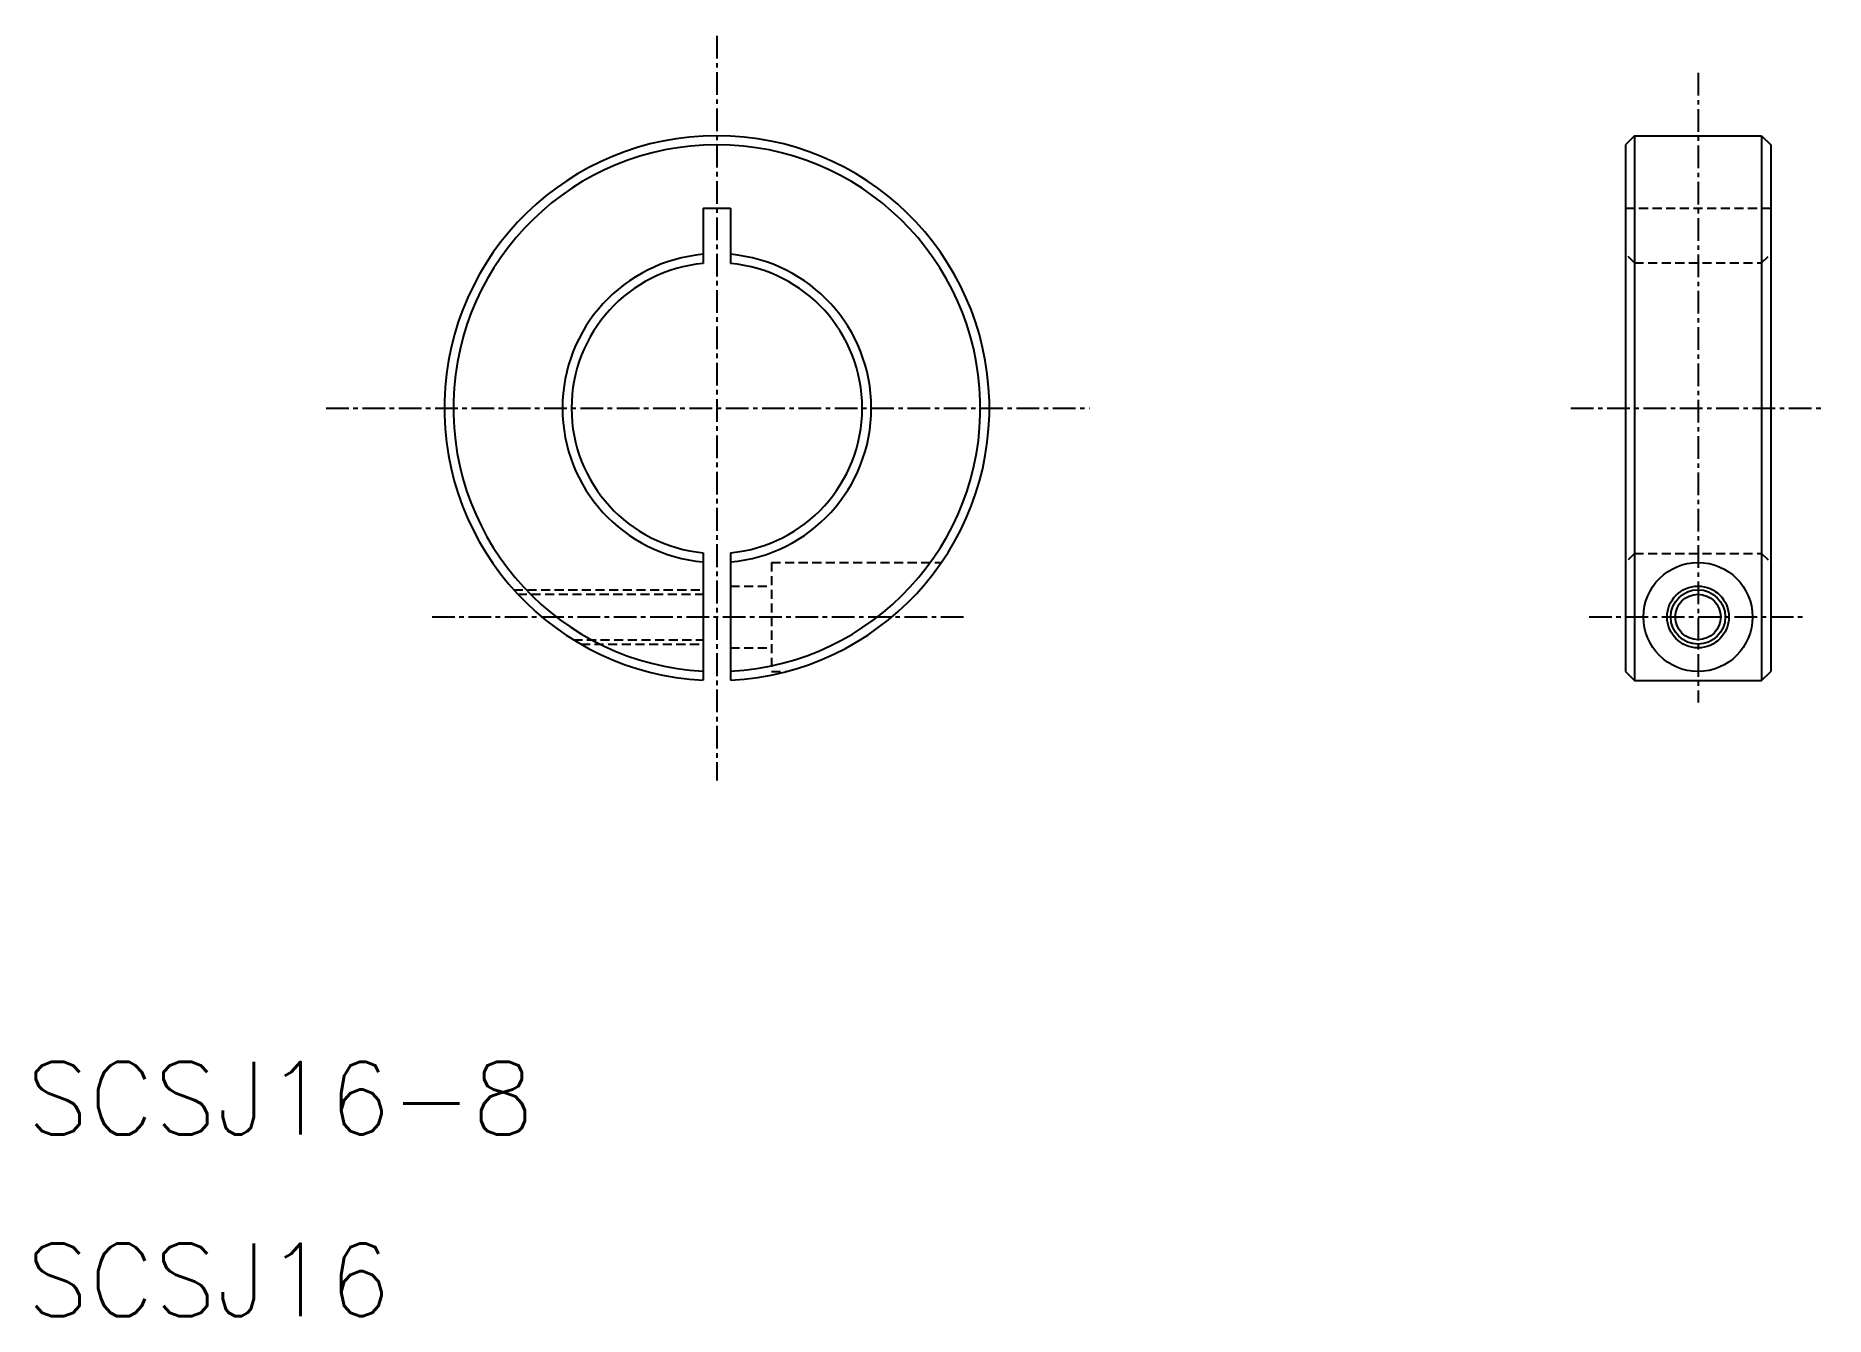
# Model space of a CAD drawing. Extents: x 10.5 to 109, y 10 to 80.5.
import ezdxf

# ---------------------------------------------------------------- set-up
doc = ezdxf.new("R2010")
doc.units = 0
doc.linetypes.add('CENTER', pattern=[2, 1.25, -0.25, 0.25, -0.25])
doc.linetypes.add('DASHED', pattern=[0.75, 0.5, -0.25])
doc.layers.get('0').update_dxf_attribs({"linetype": 'CONTINUOUS'})
doc.layers.add('CENTER', color=1, linetype='CENTER')
doc.styles.get("Standard").update_dxf_attribs({"font": 'txt.shx', "bigfont": 'bigfont.shx'})

msp = doc.modelspace()

# ---------------------------------------------------------------- linework, layer by layer
at = {"color": 7, "linetype": 'CONTINUOUS'}
for p, q in [((98.5, 75), (98, 74.5)), ((98.5, 75), (105.5, 75)), ((98.5, 75), (98.5, 45)), ((105.5, 75), (106, 74.5)), ((105.5, 75), (105.5, 45)), ((98, 74.5), (98, 45.5)), ((106, 74.5), (106, 45.5)), ((47.25, 71), (47.25, 67.965)), ((47.25, 71), (48.75, 71)), ((48.75, 71), (48.75, 67.965)), ((47.25, 52.035), (47.25, 45.019)), ((48.75, 52.035), (48.75, 45.019)), ((98, 45.5), (98.5, 45)), ((105.5, 45), (106, 45.5)), ((98.5, 45), (105.5, 45))]:
    msp.add_line(p, q, dxfattribs=at)
at = {"color": 3, "linetype": 'DASHED'}
for p, q in [((98, 71), (106, 71)), ((98.5, 68), (98, 68.5)), ((98.5, 68), (105.5, 68)), ((105.5, 68), (106, 68.5)), ((51, 51.5), (51, 45.5)), ((51, 51.5), (60.359, 51.5)), ((98.5, 52), (98, 51.5)), ((98.5, 52), (105.5, 52)), ((105.5, 52), (106, 51.5)), ((36.82, 50), (47.25, 50)), ((37.048, 49.75), (47.25, 49.75)), ((48.75, 50.2), (51, 50.2)), ((40.098, 47.25), (47.25, 47.25)), ((40.517, 47), (47.25, 47)), ((48.75, 46.8), (51, 46.8)), ((51, 45.5), (51.841, 45.5))]:
    msp.add_line(p, q, dxfattribs=at)
at = {"color": 7, "linetype": 'CONTINUOUS'}
for radius in [3, 1.7, 1.25]:
    msp.add_circle((102, 48.5), radius, dxfattribs=at)
at = {"color": 3, "linetype": 'CONTINUOUS'}
msp.add_circle((102, 48.5), 1.5, dxfattribs=at)
at = {"color": 7, "linetype": 'CONTINUOUS'}
for radius, start, end in [(15, 272.86598, 267.13402), (14.5, 272.9649, 267.0351), (8.5, 95.06209, 264.93791), (8, 95.37938, 264.62062), (8.5, 275.06209, 84.93791), (8, 275.37938, 84.62062)]:
    msp.add_arc((48, 60), radius, start, end, dxfattribs=at)
at = {"layer": 'CENTER', "color": 1, "linetype": 'CENTER'}
for p, q in [((48, 80.5), (48, 39.5)), ((102, 78.457), (102, 43.792)), ((26.488, 60), (68.5, 60)), ((95, 60), (109, 60)), ((32.322, 48.5), (61.678, 48.5)), ((96, 48.5), (108, 48.5))]:
    msp.add_line(p, q, dxfattribs=at)

# ---------------------------------------------------------------- texts
at = {"color": 7, "linetype": 'CONTINUOUS'}
for s, p in [('SCSJ16-8', (10, 20)), ('SCSJ16', (10, 10))]:
    msp.add_text(s, height=4, dxfattribs=at).set_placement(p)

doc.saveas('drawing.dxf')
